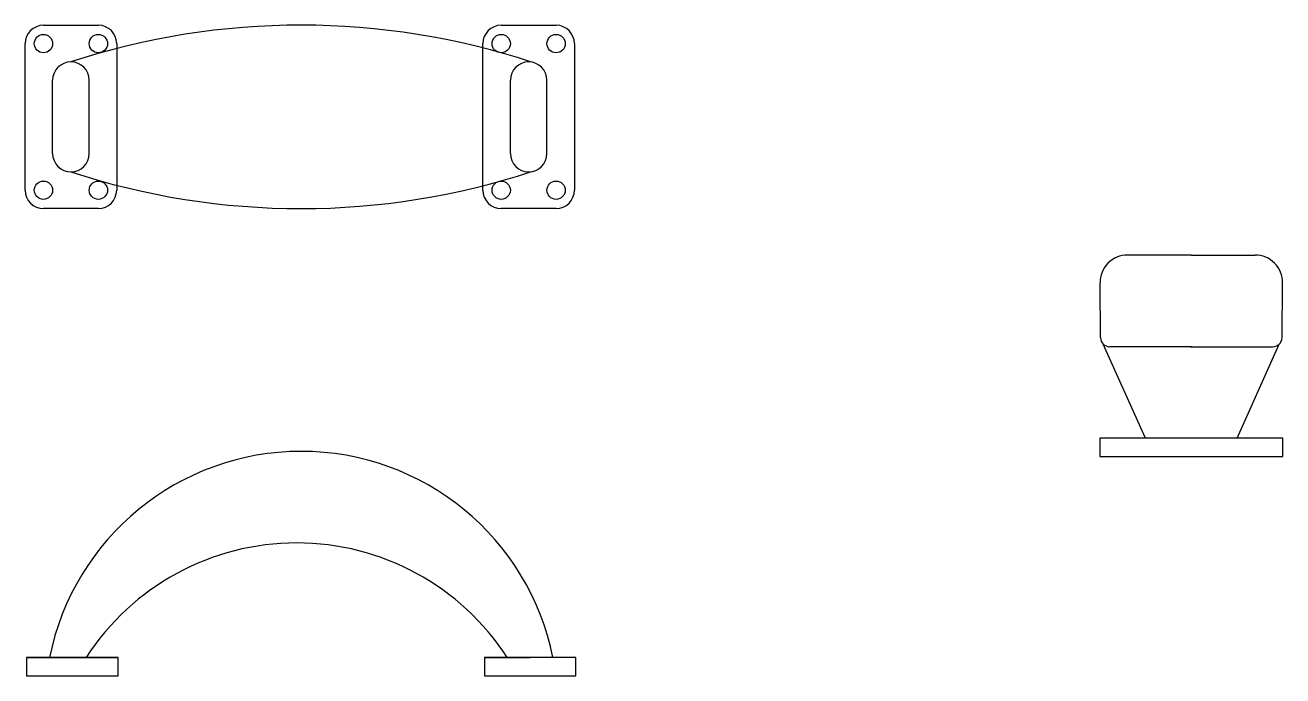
# Model space of a CAD drawing. Header units: millimetres. Extents: x 9.9 to 37.4, y 5.5 to 19.7.
import ezdxf

# ---------------------------------------------------------------- set-up
doc = ezdxf.new("R2010")
doc.units = ezdxf.units.MM
doc.layers.add('Corp', color=4, linetype='Continuous')

msp = doc.modelspace()

# ---------------------------------------------------------------- linework, layer by layer
at = {"layer": 'Corp'}
for p, q in [((10.303, 19.688), (11.503, 19.688)), ((20.303, 19.688), (21.503, 19.688)), ((9.903, 16.088), (9.903, 19.288)), ((11.903, 19.288), (11.903, 16.088)), ((19.903, 16.088), (19.903, 19.288)), ((21.903, 19.288), (21.903, 16.088)), ((10.503, 16.888), (10.503, 18.488)), ((11.303, 16.888), (11.303, 18.488)), ((20.503, 16.888), (20.503, 18.488)), ((21.303, 16.888), (21.303, 18.488)), ((11.503, 15.688), (10.303, 15.688)), ((21.503, 15.688), (20.303, 15.688)), ((35.38, 14.672), (33.986, 14.672)), ((35.38, 14.672), (36.774, 14.672)), ((33.398, 12.87), (33.386, 14.066)), ((37.362, 12.87), (37.374, 14.066)), ((34.38, 10.672), (33.458, 12.73)), ((35.4, 12.672), (33.598, 12.672)), ((35.36, 12.672), (37.162, 12.672)), ((36.38, 10.672), (37.302, 12.73)), ((37.38, 10.672), (33.38, 10.672)), ((33.38, 10.672), (33.38, 10.272)), ((37.38, 10.272), (37.38, 10.672)), ((33.38, 10.272), (37.38, 10.272)), ((11.935, 5.887), (9.935, 5.887)), ((9.935, 5.887), (9.935, 5.487)), ((9.935, 5.887), (10.935, 5.887)), ((10.435, 5.887), (11.235, 5.887)), ((10.935, 5.887), (11.935, 5.887)), ((11.935, 5.487), (11.935, 5.887)), ((21.935, 5.887), (19.935, 5.887)), ((19.935, 5.887), (19.935, 5.487)), ((19.935, 5.887), (20.935, 5.887)), ((21.435, 5.887), (20.635, 5.887)), ((21.935, 5.887), (20.935, 5.887)), ((21.935, 5.487), (21.935, 5.887)), ((9.935, 5.487), (11.935, 5.487)), ((19.935, 5.487), (21.935, 5.487))]:
    msp.add_line(p, q, dxfattribs=at)
for centre in [(10.303, 19.288), (11.503, 19.288), (20.303, 19.288), (21.503, 19.288), (10.303, 16.088), (11.503, 16.088), (20.303, 16.088), (21.503, 16.088)]:
    msp.add_circle(centre, 0.2, dxfattribs=at)
for centre, radius, start, end in [((10.303, 19.288), 0.4, 90, 180), ((15.927, 3.551), 16.139, 71.8067, 108.1367), ((11.503, 19.288), 0.4, 0, 90), ((20.303, 19.288), 0.4, 90, 180), ((21.503, 19.288), 0.4, 0, 90), ((10.903, 18.488), 0.4, 0, 180), ((20.903, 18.488), 0.4, 0, 180), ((10.903, 16.888), 0.4, 180, 0), ((20.903, 16.888), 0.4, 180, 0), ((15.927, 31.825), 16.139, 251.8633, 288.1933), ((10.303, 16.088), 0.4, 180, 270), ((11.503, 16.088), 0.4, 270, 0), ((20.303, 16.088), 0.4, 180, 270), ((21.503, 16.088), 0.4, 270, 0), ((33.986, 14.072), 0.6, 90, 180.583), ((36.774, 14.072), 0.6, 359.417, 90), ((33.598, 12.872), 0.2, 180.583, 270), ((37.162, 12.872), 0.2, 270, 359.417), ((15.935, 4.776), 5.611, 11.4212, 168.5788), ((15.835, 2.907), 5.481, 32.9362, 147.0638)]:
    msp.add_arc(centre, radius, start, end, dxfattribs=at)

doc.saveas('drawing.dxf')
